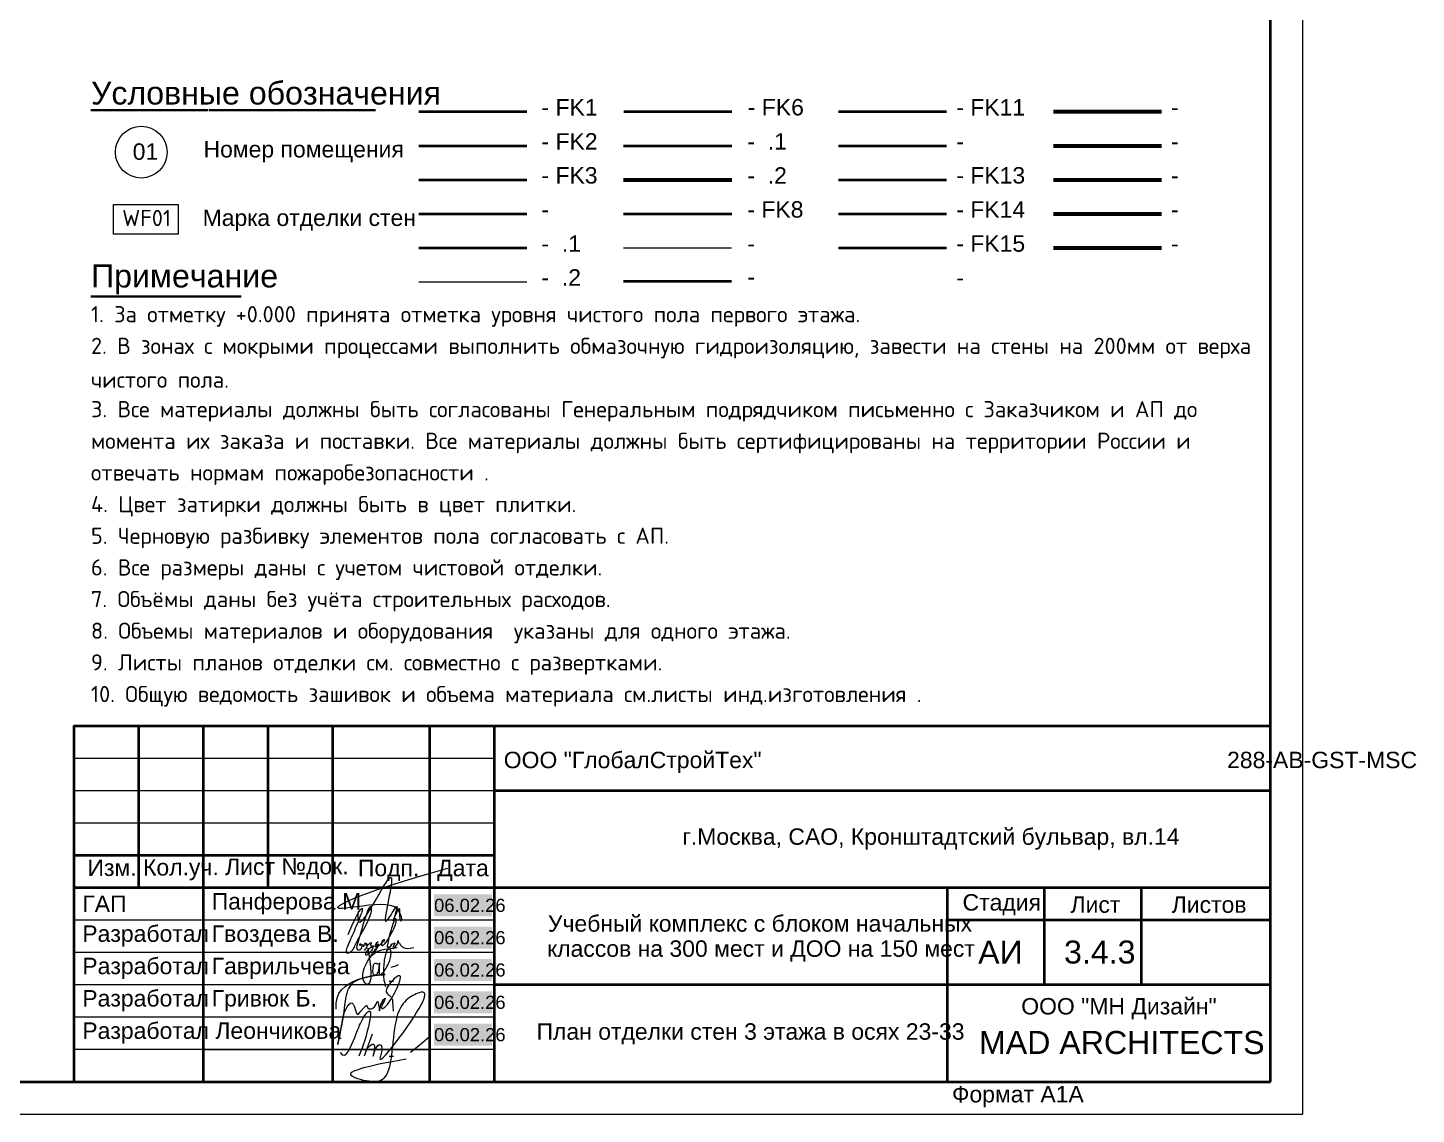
# Model space of a CAD drawing. Header units: millimetres. Extents: x -3817 to 677485, y -22715 to 103890.
# Drawn here: x 29621 to 30466, y -19807 to -19146 of the extents above; entities that cross this region are included whole.
import ezdxf

# ---------------------------------------------------------------- set-up
doc = ezdxf.new("R2010")
doc.units = ezdxf.units.MM
doc.layers.add('PDF _Геометрия', color=7, linetype='Continuous', true_color=0x1d1d1d)
doc.layers.add('PDF _Сплошная заливка', color=7, linetype='Continuous', true_color=0xffffff)
doc.layers.add('PDF _Текст', color=7, linetype='Continuous')
doc.styles.add('PDF Arial-BoldMT', font='arial.ttf')
doc.styles.add('PDF GOST-Common', font='arial.ttf')
doc.styles.add('PDF ISOCPEUR', font='isocpeur.ttf')

msp = doc.modelspace()

# ---------------------------------------------------------------- linework, layer by layer
at = {"layer": 'PDF _Геометрия', "color": 7, "lineweight": 9}
for points in [[(30397.14, -17468.51), (27086.24, -17468.51), (27086.24, -19807.01), (30397.14, -19807.01)], [(29712.64, -19271.16), (29673.27, -19271.16), (29673.27, -19253.2), (29712.64, -19253.2)], [(29727.87, -19669.22), (29865.67, -19669.22), (29865.67, -19688.91), (29727.87, -19688.91)], [(29727.87, -19767.64), (29865.67, -19767.64), (29865.67, -19787.33), (29727.87, -19787.33)]]:
    msp.add_lwpolyline(points, close=True, dxfattribs=at)
at = {"layer": 'PDF _Геометрия', "color": 7, "lineweight": 40}
msp.add_lwpolyline([(30377.46, -19787.33), (30377.46, -17488.2), (27164.97, -17488.2), (27164.97, -19787.33)], close=True, dxfattribs=at)
at = {"layer": 'PDF _Геометрия', "color": 7, "lineweight": 35}
for points in [[(29659.63, -19195.82), (29730.99, -19195.82)], [(29731.58, -19195.82), (29735.87, -19195.82)], [(29735.8, -19195.82), (29832.85, -19195.82)], [(29659.63, -19309.2), (29751.03, -19309.2)]]:
    msp.add_lwpolyline(points, dxfattribs=at)
at = {"layer": 'PDF _Геометрия', "color": 231, "lineweight": 40, "true_color": 0xff80c0}
msp.add_lwpolyline([(29859.12, -19196.6), (29924.85, -19196.6)], dxfattribs=at)
at = {"layer": 'PDF _Геометрия', "color": 9, "lineweight": 40, "true_color": 0xd6bca3}
msp.add_lwpolyline([(29983.95, -19196.6), (30049.68, -19196.6)], dxfattribs=at)
at = {"layer": 'PDF _Геометрия', "color": 31, "lineweight": 40, "true_color": 0xe8ca86}
msp.add_lwpolyline([(30114.63, -19196.6), (30180.36, -19196.6)], dxfattribs=at)
at = {"layer": 'PDF _Геометрия', "color": 2, "lineweight": 60}
msp.add_lwpolyline([(30245.31, -19196.6), (30311.04, -19196.6)], dxfattribs=at)
at = {"layer": 'PDF _Геометрия', "color": 83, "lineweight": 40, "true_color": 0x85be7e}
msp.add_lwpolyline([(29859.12, -19217.35), (29924.85, -19217.35)], dxfattribs=at)
at = {"layer": 'PDF _Геометрия', "color": 11, "lineweight": 40, "true_color": 0xff8f59}
msp.add_lwpolyline([(29983.68, -19217.35), (30049.68, -19217.35)], dxfattribs=at)
at = {"layer": 'PDF _Геометрия', "color": 254, "lineweight": 40, "true_color": 0xc2dce7}
msp.add_lwpolyline([(30114.63, -19217.35), (30180.36, -19217.35)], dxfattribs=at)
at = {"layer": 'PDF _Геометрия', "color": 192, "lineweight": 60, "true_color": 0x6500ca}
msp.add_lwpolyline([(30245.31, -19217.35), (30311.04, -19217.35)], dxfattribs=at)
at = {"layer": 'PDF _Геометрия', "color": 41, "lineweight": 40, "true_color": 0xede76b}
msp.add_lwpolyline([(29859.12, -19238.09), (29924.85, -19238.09)], dxfattribs=at)
at = {"layer": 'PDF _Геометрия', "color": 230, "lineweight": 60, "true_color": 0xff0080}
msp.add_lwpolyline([(29983.68, -19238.09), (30049.68, -19238.09)], dxfattribs=at)
at = {"layer": 'PDF _Геометрия', "color": 5, "lineweight": 40}
msp.add_lwpolyline([(30114.63, -19238.09), (30180.36, -19238.09)], dxfattribs=at)
at = {"layer": 'PDF _Геометрия', "color": 171, "lineweight": 60, "true_color": 0x8080ff}
msp.add_lwpolyline([(30245.31, -19238.09), (30311.04, -19238.09)], dxfattribs=at)
at = {"layer": 'PDF _Геометрия', "color": 91, "lineweight": 40, "true_color": 0x50fe6a}
msp.add_lwpolyline([(29859.12, -19258.83), (29924.85, -19258.83)], dxfattribs=at)
at = {"layer": 'PDF _Геометрия', "color": 137, "lineweight": 40, "true_color": 0x408080}
msp.add_lwpolyline([(29983.68, -19258.83), (30049.68, -19258.83)], dxfattribs=at)
at = {"layer": 'PDF _Геометрия', "color": 7, "lineweight": 40, "true_color": 0xffd2ff}
msp.add_lwpolyline([(30114.63, -19258.83), (30180.36, -19258.83)], dxfattribs=at)
at = {"layer": 'PDF _Геометрия', "color": 120, "lineweight": 60, "true_color": 0x00ffb9}
msp.add_lwpolyline([(30245.31, -19258.83), (30311.04, -19258.83)], dxfattribs=at)
at = {"layer": 'PDF _Геометрия', "color": 171, "lineweight": 40, "true_color": 0x7171ff}
msp.add_lwpolyline([(29859.12, -19279.57), (29924.85, -19279.57)], dxfattribs=at)
at = {"layer": 'PDF _Геометрия', "color": 96, "lineweight": 20, "true_color": 0x008000}
msp.add_lwpolyline([(29983.68, -19279.57), (30049.42, -19279.57)], dxfattribs=at)
at = {"layer": 'PDF _Геометрия', "color": 33, "lineweight": 40, "true_color": 0xc89191}
msp.add_lwpolyline([(30114.63, -19279.57), (30180.36, -19279.57)], dxfattribs=at)
at = {"layer": 'PDF _Геометрия', "color": 8, "lineweight": 60, "true_color": 0x808080}
msp.add_lwpolyline([(30245.31, -19279.57), (30311.04, -19279.57)], dxfattribs=at)
at = {"layer": 'PDF _Геометрия', "color": 32, "lineweight": 20, "true_color": 0xd56a00}
msp.add_lwpolyline([(29859.12, -19300.18), (29924.85, -19300.18)], dxfattribs=at)
at = {"layer": 'PDF _Геометрия', "color": 254, "lineweight": 40, "true_color": 0xbdf0ee}
msp.add_lwpolyline([(29983.68, -19299.81), (30049.42, -19299.81)], dxfattribs=at)
at = {"layer": 'PDF _Геометрия', "color": 7, "lineweight": 40}
for points in [[(30377.46, -19570.8), (29649.14, -19570.8), (29649.14, -19787.33)], [(29688.51, -19570.8), (29688.51, -19669.22)], [(29727.87, -19570.8), (29727.87, -19787.33)], [(29767.24, -19570.8), (29767.24, -19669.22)], [(29806.61, -19570.8), (29806.61, -19787.33)], [(29865.67, -19570.8), (29865.67, -19787.33)], [(29905.03, -19570.8), (29905.03, -19787.33)], [(30377.46, -19610.17), (29905.03, -19610.17)], [(29905.03, -19649.54), (29649.14, -19649.54)], [(30377.46, -19669.22), (29649.14, -19669.22)], [(30180.61, -19669.22), (30180.61, -19787.33)], [(30239.67, -19669.22), (30239.67, -19728.28)], [(30298.72, -19669.22), (30298.72, -19728.28)], [(30377.46, -19688.91), (30180.61, -19688.91)], [(30377.46, -19728.28), (29905.03, -19728.28)]]:
    msp.add_lwpolyline(points, dxfattribs=at)
at = {"layer": 'PDF _Геометрия', "color": 7, "lineweight": 9}
for points in [[(29905.03, -19590.49), (29649.14, -19590.49)], [(29905.03, -19610.17), (29649.14, -19610.17)], [(29905.03, -19629.85), (29649.14, -19629.85)], [(29822.19, -19683.34), (29821.92, -19686.6), (29822.03, -19688.72), (29822.47, -19689.83), (29823.22, -19690.04), (29824.21, -19689.46), (29825.42, -19688.22), (29826.81, -19686.41), (29828.33, -19684.17), (29829.94, -19681.6), (29831.6, -19678.83), (29833.28, -19675.96), (29834.92, -19673.11), (29836.49, -19670.4), (29837.94, -19667.94), (29839.25, -19665.84), (29840.35, -19664.23), (29841.23, -19663.21), (29841.87, -19662.79), (29842.29, -19662.92), (29842.52, -19663.53), (29842.58, -19664.57), (29842.5, -19665.98), (29842.29, -19667.68), (29841.99, -19669.63), (29841.61, -19671.75), (29841.18, -19674), (29840.71, -19676.3), (29840.25, -19678.6), (29839.8, -19680.84), (29839.39, -19682.94), (29839.05, -19684.87), (29838.79, -19686.54), (29838.64, -19687.91), (29838.63, -19688.9), (29838.77, -19689.47), (29839.09, -19689.58), (29839.54, -19689.28), (29840.11, -19688.67), (29840.77, -19687.8), (29841.49, -19686.75), (29842.23, -19685.59), (29842.98, -19684.4), (29843.7, -19683.26), (29844.36, -19682.22), (29844.94, -19681.37), (29845.4, -19680.78), (29845.73, -19680.53), (29845.88, -19680.68), (29845.83, -19681.3), (29845.59, -19682.39), (29845.22, -19683.77), (29844.78, -19685.28), (29844.33, -19686.75), (29843.94, -19688.02), (29843.68, -19688.91), (29843.59, -19689.26), (29843.76, -19688.9), (29844.21, -19687.72), (29844.89, -19685.98), (29845.67, -19684.13), (29846.42, -19682.57), (29847.04, -19681.74), (29847.4, -19682.06), (29847.44, -19683.73), (29847.37, -19686.07), (29847.48, -19688.22), (29848, -19689.31), (29848.69, -19689.16), (29848.86, -19688.22), (29848.54, -19686.89), (29848.07, -19685.47), (29847.45, -19684.08), (29846.6, -19682.75), (29845.42, -19681.57), (29843.83, -19680.59), (29841.75, -19679.87), (29839.11, -19679.47), (29835.96, -19679.37), (29832.46, -19679.51), (29828.76, -19679.82), (29825.01, -19680.24), (29821.35, -19680.71), (29817.95, -19681.15), (29814.95, -19681.51), (29812.5, -19681.72), (29810.76, -19681.72), (29809.87, -19681.44), (29809.9, -19680.87), (29810.83, -19680.01), (29812.66, -19678.89), (29815.37, -19677.52), (29818.94, -19675.93), (29823.35, -19674.13), (29828.6, -19672.14), (29834.67, -19669.98), (29841.54, -19667.67), (29849.19, -19665.23), (29857.63, -19662.68), (29866.82, -19660.03), (29876.75, -19657.3)], [(29806.61, -19669.22), (29806.61, -19688.91)], [(29816.05, -19697.51), (29818.4, -19692.32), (29820.24, -19688.46), (29821.64, -19685.7), (29822.67, -19683.87), (29823.4, -19682.76), (29823.9, -19682.17), (29824.25, -19681.91), (29824.5, -19681.8), (29824.67, -19681.81), (29824.77, -19681.95), (29824.79, -19682.21), (29824.74, -19682.59), (29824.62, -19683.1), (29824.43, -19683.75), (29824.17, -19684.52), (29823.86, -19685.41), (29823.49, -19686.4), (29823.08, -19687.49), (29822.62, -19688.66), (29822.13, -19689.89), (29821.6, -19691.17), (29821.05, -19692.48), (29820.49, -19693.82), (29819.91, -19695.17), (29819.32, -19696.51), (29818.73, -19697.83), (29818.15, -19699.13), (29817.59, -19700.38), (29817.06, -19701.59), (29816.56, -19702.74), (29816.11, -19703.82), (29815.72, -19704.82), (29815.4, -19705.73), (29815.15, -19706.55), (29814.98, -19707.25), (29814.91, -19707.84), (29814.95, -19708.29), (29815.09, -19708.61), (29815.32, -19708.81), (29815.64, -19708.89), (29816.01, -19708.87), (29816.42, -19708.76), (29816.86, -19708.57), (29817.3, -19708.32), (29817.74, -19708.01), (29818.15, -19707.66), (29818.53, -19707.27), (29818.88, -19706.84), (29819.22, -19706.35), (29819.55, -19705.81), (29819.89, -19705.2), (29820.25, -19704.52), (29820.64, -19703.76), (29821.07, -19702.91), (29821.55, -19701.96), (29822.09, -19700.91), (29822.71, -19699.75), (29823.39, -19698.49), (29824.11, -19697.16), (29824.87, -19695.77), (29825.63, -19694.35), (29826.39, -19692.92), (29827.12, -19691.5), (29827.81, -19690.12), (29828.44, -19688.79), (29828.99, -19687.54), (29829.45, -19686.39), (29829.81, -19685.35), (29830.07, -19684.41), (29830.25, -19683.59), (29830.35, -19682.87), (29830.38, -19682.25), (29830.35, -19681.74), (29830.26, -19681.33), (29830.13, -19681.02), (29829.95, -19680.81), (29829.74, -19680.72), (29829.49, -19680.76), (29829.21, -19680.95), (29828.9, -19681.32), (29828.55, -19681.89), (29828.13, -19682.77), (29827.62, -19684.04), (29827, -19685.8), (29826.23, -19688.15), (29825.29, -19691.17), (29824.15, -19694.97), (29822.78, -19699.63), (29821.15, -19705.25), (29821.31, -19706.14), (29821.73, -19706.69), (29822.3, -19706.94), (29822.95, -19706.93), (29823.56, -19706.71), (29824.05, -19706.31), (29824.37, -19705.79), (29824.54, -19705.2), (29824.56, -19704.62), (29824.46, -19704.11), (29824.24, -19703.73), (29823.94, -19703.51), (29823.62, -19703.44), (29823.33, -19703.47), (29823.12, -19703.58), (29823, -19703.73), (29822.98, -19703.91), (29823.15, -19704.03), (29823.63, -19704.01), (29824.44, -19703.85), (29825.24, -19703.8), (29825.65, -19704.17), (29825.28, -19705.25)], [(29905.03, -19688.91), (29649.14, -19688.91)], [(29834.47, -19702.08), (29833.09, -19703.05), (29832.72, -19703.63), (29832.82, -19703.94), (29833.04, -19704.06), (29833.3, -19704.05), (29833.56, -19703.95), (29833.8, -19703.81), (29834, -19703.65), (29834.16, -19703.5), (29834.29, -19703.4), (29834.36, -19703.37), (29834.38, -19703.46), (29834.33, -19703.68), (29834.23, -19704.04), (29834.07, -19704.51), (29833.87, -19705.06), (29833.63, -19705.67), (29833.36, -19706.32), (29833.07, -19706.97), (29832.76, -19707.6), (29832.44, -19708.19), (29832.12, -19708.71), (29831.8, -19709.17), (29831.49, -19709.56), (29831.2, -19709.89), (29830.93, -19710.15), (29830.69, -19710.34), (29830.49, -19710.47), (29830.33, -19710.53), (29830.21, -19710.52), (29830.15, -19710.45), (29830.14, -19710.32), (29830.19, -19710.12), (29830.3, -19709.86), (29830.45, -19709.56), (29830.65, -19709.22), (29830.9, -19708.83), (29831.19, -19708.42), (29831.51, -19707.97), (29831.88, -19707.51), (29832.27, -19707.03), (29832.7, -19706.53), (29833.15, -19706.03), (29833.62, -19705.53), (29834.1, -19705.04), (29834.59, -19704.55), (29835.07, -19704.08), (29835.56, -19703.63), (29836.03, -19703.2), (29836.48, -19702.8), (29836.91, -19702.44), (29837.31, -19702.11), (29837.66, -19701.81), (29837.96, -19701.55), (29838.2, -19701.32), (29838.36, -19701.13), (29838.44, -19700.97), (29838.42, -19700.85), (29838.3, -19700.77), (29838.12, -19700.73), (29837.88, -19700.74), (29837.61, -19700.82), (29837.34, -19700.96), (29837.09, -19701.18), (29836.87, -19701.47), (29836.7, -19701.82), (29836.56, -19702.2), (29836.45, -19702.59), (29836.39, -19702.96), (29836.36, -19703.3), (29836.37, -19703.59), (29836.42, -19703.83), (29836.5, -19704.02), (29836.62, -19704.14), (29836.76, -19704.22), (29836.94, -19704.23), (29837.15, -19704.18), (29837.39, -19704.07), (29837.65, -19703.9), (29837.95, -19703.66), (29838.27, -19703.36), (29838.61, -19702.98), (29838.98, -19702.54), (29839.37, -19702.03), (29839.77, -19701.46), (29840.19, -19700.83), (29840.62, -19700.16), (29841.06, -19699.45), (29841.49, -19698.72), (29841.92, -19697.96), (29842.34, -19697.19), (29842.75, -19696.42), (29843.14, -19695.66), (29843.5, -19694.91), (29843.84, -19694.18), (29844.15, -19693.49), (29844.42, -19692.83), (29844.66, -19692.22), (29844.85, -19691.66), (29845.02, -19691.14), (29845.15, -19690.66), (29845.25, -19690.22), (29845.33, -19689.83), (29845.38, -19689.47), (29845.4, -19689.16), (29845.41, -19688.88), (29845.39, -19688.65), (29845.36, -19688.45), (29845.31, -19688.28), (29845.25, -19688.16), (29845.17, -19688.07), (29845.09, -19688.02), (29844.99, -19688.01), (29844.88, -19688.06), (29844.76, -19688.16), (29844.62, -19688.32), (29844.46, -19688.56), (29844.29, -19688.87), (29844.11, -19689.26), (29843.9, -19689.73), (29843.67, -19690.3), (29843.42, -19690.97), (29843.16, -19691.75), (29842.87, -19692.64), (29842.55, -19693.63), (29842.23, -19694.72), (29841.89, -19695.88), (29841.56, -19697.07), (29841.24, -19698.29), (29840.94, -19699.49), (29840.66, -19700.67), (29840.41, -19701.79), (29840.21, -19702.84), (29840.05, -19703.78), (29839.95, -19704.59), (29839.91, -19705.25)], [(29826.15, -19707.23), (29827.58, -19705.42), (29827.91, -19704.15), (29827.57, -19703.36), (29826.97, -19702.98), (29826.46, -19702.93), (29826.16, -19703.09), (29826.1, -19703.36), (29826.34, -19703.62), (29826.84, -19703.79), (29827.5, -19703.8), (29828.22, -19703.59), (29828.93, -19703.17), (29829.54, -19702.74), (29829.99, -19702.48), (29830.22, -19702.55), (29830.24, -19702.88), (29830.09, -19703.31), (29829.82, -19703.73), (29829.63, -19704.08), (29829.71, -19704.31), (29830.06, -19704.44), (29830.52, -19704.57), (29830.91, -19704.77), (29831.1, -19705.1), (29831.1, -19705.55), (29830.95, -19706.08), (29830.66, -19706.67), (29830.26, -19707.3), (29829.78, -19707.94), (29829.24, -19708.57), (29828.69, -19709.13), (29828.16, -19709.6), (29827.67, -19709.94), (29827.27, -19710.11), (29826.98, -19710.11), (29826.81, -19709.94), (29826.77, -19709.62), (29826.87, -19709.16), (29827.12, -19708.58), (29827.53, -19707.91), (29828.12, -19707.14), (29828.87, -19706.31), (29829.77, -19705.53), (29830.75, -19704.91), (29831.77, -19704.57), (29832.78, -19704.65), (29833.73, -19705.25)], [(29841.92, -19705.25), (29840.92, -19705.25), (29839.91, -19705.25), (29840.72, -19705.59), (29841.52, -19705.3), (29842.16, -19704.71), (29842.49, -19704.14), (29842.49, -19703.78), (29842.29, -19703.6), (29842.08, -19703.54), (29842.02, -19703.53), (29842.21, -19703.52), (29842.63, -19703.46), (29843.18, -19703.3), (29843.79, -19703.01), (29844.32, -19702.73), (29844.56, -19702.79), (29844.32, -19703.52), (29843.37, -19705.25)], [(29842.83, -19705.96), (29843.78, -19705.97), (29845, -19704.95), (29846.06, -19703.23), (29846.52, -19701.15), (29846.49, -19702.23), (29846.81, -19702.57), (29847.16, -19702.69), (29847.38, -19702.89), (29847.55, -19703.17), (29847.73, -19703.54), (29847.98, -19703.99), (29848.37, -19704.52), (29848.95, -19705.05), (29849.75, -19705.52), (29850.83, -19705.86), (29852.21, -19706.01), (29853.94, -19705.9), (29856.07, -19705.46)], [(29905.03, -19708.59), (29649.14, -19708.59)], [(29828.17, -19705.91), (29829.18, -19712.22), (29829.77, -19717.22), (29829.99, -19721.06), (29829.91, -19723.9), (29829.57, -19725.88), (29829.04, -19727.15), (29828.37, -19727.82), (29827.63, -19727.96), (29826.89, -19727.65), (29826.21, -19726.97), (29825.65, -19725.98), (29825.25, -19724.71), (29825.05, -19723.21), (29825.1, -19721.51), (29825.44, -19719.64), (29826.08, -19717.65), (29826.99, -19715.63), (29828.11, -19713.66), (29829.39, -19711.83), (29830.79, -19710.21), (29832.25, -19708.9), (29833.89, -19707.89), (29835.88, -19707.1), (29838.42, -19706.5), (29841.69, -19706.02), (29845.87, -19705.59)], [(29834.59, -19715.94), (29833.36, -19715.17), (29832.51, -19715.18), (29831.98, -19715.39), (29831.67, -19715.76), (29831.45, -19716.29), (29831.27, -19716.97), (29831.14, -19717.76), (29831.05, -19718.61), (29831.01, -19719.48), (29831.03, -19720.31), (29831.14, -19721.05), (29831.37, -19721.62), (29831.72, -19722), (29832.14, -19722.2), (29832.61, -19722.24), (29833.06, -19722.13), (29833.49, -19721.89), (29833.88, -19721.49), (29834.23, -19720.91), (29834.52, -19720.14), (29834.76, -19719.18), (29834.95, -19718.12), (29835.08, -19717.08), (29835.17, -19716.18), (29835.22, -19715.49), (29835.23, -19715.06), (29835.24, -19714.89), (29835.25, -19714.9), (29835.23, -19715.08), (29835.18, -19715.62), (29835.09, -19716.52), (29835.01, -19717.61), (29834.96, -19718.72), (29834.96, -19719.73), (29835.01, -19720.59), (29835.1, -19721.27), (29835.23, -19721.71), (29835.4, -19721.93), (29835.61, -19721.98), (29835.86, -19721.9), (29836.16, -19721.74), (29836.52, -19721.51), (29836.91, -19721.2), (29837.33, -19720.79), (29837.78, -19720.28), (29838.26, -19719.67), (29838.75, -19718.95), (29839.25, -19718.13), (29839.74, -19717.24), (29840.22, -19716.3), (29840.67, -19715.32), (29841.07, -19714.34), (29841.43, -19713.36), (29841.72, -19712.42), (29841.94, -19711.53), (29842.1, -19710.7), (29842.19, -19709.93), (29842.24, -19709.23), (29842.23, -19708.61), (29842.19, -19708.07), (29842.11, -19707.62), (29842.01, -19707.26), (29841.87, -19706.98), (29841.7, -19706.78), (29841.48, -19706.64), (29841.22, -19706.57), (29840.93, -19706.56), (29840.63, -19706.64), (29840.32, -19706.8), (29840.03, -19707.06), (29839.76, -19707.42), (29839.5, -19707.86), (29839.25, -19708.39), (29839.02, -19709.01), (29838.81, -19709.71), (29838.61, -19710.48), (29838.43, -19711.33), (29838.26, -19712.25), (29838.11, -19713.24), (29837.98, -19714.29), (29837.86, -19715.38), (29837.77, -19716.49), (29837.69, -19717.62), (29837.64, -19718.75), (29837.6, -19719.86), (29837.59, -19720.93), (29837.61, -19721.96), (29837.65, -19722.92), (29837.72, -19723.8), (29837.81, -19724.6), (29837.92, -19725.34), (29838.06, -19726.02), (29838.21, -19726.67), (29838.37, -19727.3), (29838.54, -19727.92), (29838.72, -19728.56), (29838.9, -19729.22)], [(29842.35, -19717.39), (29845.18, -19716.62), (29846.76, -19715.79)], [(29905.03, -19728.28), (29649.14, -19728.28)], [(29808.8, -19742.97), (29808.76, -19739.39), (29809.37, -19736.25), (29810.54, -19733.52), (29812.18, -19731.18), (29814.21, -19729.19), (29816.55, -19727.52), (29819.11, -19726.14), (29821.81, -19725.03), (29824.56, -19724.15), (29827.29, -19723.47), (29829.89, -19722.97), (29832.3, -19722.61), (29834.43, -19722.37), (29836.19, -19722.21), (29837.5, -19722.11), (29838.29, -19722.03), (29838.58, -19721.99), (29838.42, -19721.97), (29837.86, -19721.99), (29836.96, -19722.05), (29835.77, -19722.17), (29834.33, -19722.33), (29832.71, -19722.55), (29830.94, -19722.84), (29829.09, -19723.2), (29827.21, -19723.63), (29825.34, -19724.14), (29823.54, -19724.74), (29821.85, -19725.43), (29820.34, -19726.21), (29819.05, -19727.1), (29817.96, -19728.1), (29817.06, -19729.2), (29816.33, -19730.42), (29815.73, -19731.75), (29815.25, -19733.21), (29814.85, -19734.79), (29814.53, -19736.5), (29814.25, -19738.35), (29813.99, -19740.33), (29813.72, -19742.45), (29813.43, -19744.72), (29813.08, -19747.13), (29812.68, -19749.68), (29812.23, -19752.27), (29811.76, -19754.82), (29811.3, -19757.25), (29810.85, -19759.47), (29810.46, -19761.4), (29810.13, -19762.96), (29809.89, -19764.06), (29809.77, -19764.61), (29809.78, -19764.54), (29809.92, -19763.88), (29810.16, -19762.74), (29810.47, -19761.21), (29810.85, -19759.4), (29811.25, -19757.41), (29811.66, -19755.34), (29812.06, -19753.29), (29812.41, -19751.38), (29812.73, -19749.62), (29813.07, -19747.99), (29813.47, -19746.42), (29813.99, -19744.86), (29814.66, -19743.27), (29815.52, -19741.66), (29816.49, -19740.26), (29817.49, -19739.33), (29818.44, -19739.16), (29819.25, -19739.99), (29819.91, -19741.69), (29820.51, -19743.7), (29821.12, -19745.43), (29821.82, -19746.31), (29822.7, -19745.84), (29823.85, -19744.29), (29825.37, -19742.35), (29827.37, -19740.69), (29827.85, -19742.1), (29828.86, -19742.82), (29830.09, -19742.93), (29831.22, -19742.5), (29832.11, -19741.68), (29832.79, -19740.65), (29833.29, -19739.61), (29833.68, -19738.77), (29833.97, -19738.33), (29834.22, -19738.45), (29834.44, -19739.13), (29834.63, -19740.16), (29834.8, -19741.36), (29834.94, -19742.53), (29835.07, -19743.47), (29835.18, -19743.99), (29835.27, -19743.95), (29835.38, -19743.44), (29835.54, -19742.58), (29835.76, -19741.49), (29836.09, -19740.3), (29836.55, -19739.13), (29837.13, -19738.08), (29837.73, -19737.23), (29838.25, -19736.66), (29838.59, -19736.42), (29838.66, -19736.6), (29838.41, -19737.2), (29837.95, -19738.1), (29837.4, -19739.15), (29836.89, -19740.2), (29836.53, -19741.1), (29836.36, -19741.8), (29836.36, -19742.3), (29836.53, -19742.61), (29836.84, -19742.71), (29837.28, -19742.6), (29837.83, -19742.3), (29838.48, -19741.79), (29839.21, -19741.08), (29840, -19740.16), (29840.85, -19739.04), (29841.72, -19737.74), (29842.61, -19736.32), (29843.49, -19734.8), (29844.35, -19733.22), (29845.16, -19731.62), (29845.9, -19730.04), (29846.56, -19728.52), (29847.11, -19727.1), (29847.54, -19725.81), (29847.83, -19724.7), (29847.95, -19723.79), (29847.89, -19723.14), (29847.64, -19722.77), (29847.2, -19722.68), (29846.61, -19722.83), (29845.89, -19723.2), (29845.09, -19723.76), (29844.23, -19724.47), (29843.35, -19725.3), (29842.48, -19726.22), (29841.65, -19727.2), (29840.89, -19728.21), (29840.24, -19729.21), (29839.73, -19730.17), (29839.39, -19731.07), (29839.25, -19731.88), (29839.33, -19732.55), (29839.62, -19733.13), (29840.05, -19733.64), (29840.58, -19734.12), (29841.17, -19734.61), (29841.75, -19735.15), (29842.28, -19735.76), (29842.72, -19736.5), (29843.02, -19737.4), (29843.21, -19738.75), (29843.36, -19740.94), (29843.57, -19744.35)], [(29841.08, -19725.92), (29842.45, -19725.92), (29843.82, -19725.92)], [(29827.52, -19767.16), (29829.39, -19765.28), (29830.8, -19764.33), (29831.73, -19764.42), (29832.15, -19765.62), (29832.03, -19768.03), (29831.36, -19771.75), (29832.09, -19768.77), (29833.09, -19766.54), (29834.22, -19765.11), (29835.29, -19764.53), (29836.15, -19764.86), (29836.64, -19766.13), (29836.57, -19768.41), (29835.8, -19771.75), (29835.46, -19773.12), (29835.68, -19773.62), (29836.38, -19773.36), (29837.51, -19772.41), (29838.99, -19770.86), (29840.77, -19768.82), (29842.78, -19766.36), (29844.95, -19763.58), (29847.22, -19760.56), (29849.53, -19757.41), (29851.81, -19754.2), (29853.99, -19751.03), (29856.02, -19747.99), (29857.82, -19745.17), (29859.34, -19742.65), (29860.55, -19740.46), (29861.49, -19738.59), (29862.15, -19737.01), (29862.57, -19735.72), (29862.77, -19734.68), (29862.76, -19733.88), (29862.56, -19733.3), (29862.19, -19732.92), (29861.67, -19732.72), (29861.03, -19732.68), (29860.27, -19732.78), (29859.43, -19733.01), (29858.51, -19733.34), (29857.54, -19733.76), (29856.54, -19734.24), (29855.52, -19734.77), (29854.5, -19735.36), (29853.48, -19736.02), (29852.48, -19736.76), (29851.5, -19737.61), (29850.54, -19738.57), (29849.62, -19739.66), (29848.74, -19740.91), (29847.91, -19742.31), (29847.14, -19743.89), (29846.43, -19745.67), (29845.8, -19747.66), (29845.25, -19749.87), (29844.77, -19752.28), (29844.35, -19754.85), (29843.98, -19757.54), (29843.65, -19760.3), (29843.34, -19763.1), (29843.04, -19765.88), (29842.74, -19768.62), (29842.42, -19771.25), (29842.07, -19773.75), (29841.68, -19776.07), (29841.24, -19778.17), (29840.73, -19780.01), (29840.15, -19781.61), (29839.49, -19782.98), (29838.74, -19784.13), (29837.91, -19785.07), (29836.97, -19785.82), (29835.94, -19786.39), (29834.8, -19786.79), (29833.55, -19787.04), (29832.17, -19787.14), (29830.67, -19787.11), (29829.04, -19786.97), (29827.28, -19786.72), (29825.46, -19786.38), (29823.65, -19785.96), (29821.94, -19785.47), (29820.4, -19784.91), (29819.12, -19784.31), (29818.18, -19783.67), (29817.67, -19782.99), (29817.71, -19782.27), (29818.4, -19781.48), (29819.88, -19780.63), (29822.25, -19779.68), (29825.62, -19778.64), (29830.12, -19777.49), (29835.86, -19776.22), (29842.96, -19774.82), (29851.52, -19773.26)], [(29811.3, -19769.46), (29812.56, -19770.89), (29813.82, -19771.04), (29815.07, -19770.19), (29816.27, -19768.6), (29817.41, -19766.56), (29818.45, -19764.33), (29819.36, -19762.18), (29820.16, -19760.24), (29820.85, -19758.5), (29821.46, -19756.92), (29822.02, -19755.47), (29822.54, -19754.14), (29823.06, -19752.88), (29823.59, -19751.68), (29824.15, -19750.5), (29824.77, -19749.33), (29825.43, -19748.18), (29826.12, -19747.11), (29826.81, -19746.14), (29827.47, -19745.33), (29828.1, -19744.71), (29828.65, -19744.33), (29829.12, -19744.22), (29829.48, -19744.44), (29829.71, -19745.02), (29829.79, -19746), (29829.69, -19747.43), (29829.42, -19749.27), (29829, -19751.44), (29828.44, -19753.88), (29827.78, -19756.5), (29827.02, -19759.22), (29826.19, -19761.97), (29825.31, -19764.68), (29824.4, -19767.26), (29823.48, -19769.64), (29822.57, -19771.75)], [(29905.03, -19747.96), (29649.14, -19747.96)], [(29830.77, -19758.22), (29828.31, -19764.99), (29825.85, -19771.75)], [(29854.14, -19769.29), (29859.9, -19764.46), (29865.67, -19759.62)], [(29905.03, -19767.64), (29649.14, -19767.64)], [(29806.61, -19767.64), (29806.61, -19787.33)], [(29841.08, -19771.75), (29842.45, -19771.75), (29843.82, -19771.75)]]:
    msp.add_lwpolyline(points, dxfattribs=at)
msp.add_circle((29690.2, -19221.29), 15.75, dxfattribs=at)
at = {"layer": 'PDF _Сплошная заливка', "lineweight": 9, "transparency": 33554559}
for points in [[(29868.44, -19673.06), (29903.6, -19673.06), (29868.44, -19686.6), (29903.6, -19686.6)], [(29868.44, -19692.75), (29903.6, -19692.75), (29868.44, -19706.29), (29903.6, -19706.29)], [(29868.44, -19712.43), (29903.6, -19712.43), (29868.44, -19725.97), (29903.6, -19725.97)], [(29868.44, -19732.12), (29903.6, -19732.12), (29868.44, -19745.66), (29903.6, -19745.66)], [(29868.44, -19751.8), (29903.6, -19751.8), (29868.44, -19765.34), (29903.6, -19765.34)]]:
    msp.add_solid(points, dxfattribs=at)

# ---------------------------------------------------------------- texts
at = {"layer": 'PDF _Текст', "attachment_point": 4}
for s, insert, char_height, style in [('Условные обозначения', (29659.63, -19185.4), 13.9995, 'PDF GOST-Common'), ('- FK1', (29933.77, -19194), 10, 'PDF GOST-Common'), ('- FK6', (30059.33, -19194), 10, 'PDF GOST-Common'), ('- FK11', (30186.21, -19194), 10, 'PDF GOST-Common'), ('-  ', (30316.89, -19194), 10, 'PDF GOST-Common'), ('Номер помещения', (29728.1, -19221.01), 9.9996, 'PDF GOST-Common'), ('- FK2', (29933.77, -19214.74), 10, 'PDF GOST-Common'), ('-  .1', (30059.06, -19214.74), 10, 'PDF GOST-Common'), ('01', (29685.01, -19221.01), 10, 'PDF GOST-Common'), ('-  ', (30186.21, -19214.74), 10, 'PDF GOST-Common'), ('-  ', (30316.89, -19214.74), 10, 'PDF GOST-Common'), ('- FK3', (29933.77, -19235.48), 10, 'PDF GOST-Common'), ('-  .2', (30059.06, -19235.48), 10, 'PDF GOST-Common'), ('- FK13', (30186.21, -19235.48), 10, 'PDF GOST-Common'), ('-  ', (30316.89, -19235.48), 10, 'PDF GOST-Common'), ('WF01', (29678.6, -19261.39), 9.847, 'PDF ISOCPEUR'), ('Марка отделки стен', (29727.56, -19262.74), 9.9996, 'PDF GOST-Common'), ('-  ', (29933.77, -19256.23), 10, 'PDF GOST-Common'), ('- FK8', (30059.06, -19256.23), 10, 'PDF GOST-Common'), ('- FK14', (30186.21, -19256.23), 10, 'PDF GOST-Common'), ('-  ', (30316.89, -19256.23), 10, 'PDF GOST-Common'), ('-  .1', (29933.77, -19276.97), 10, 'PDF GOST-Common'), ('- FK15', (30186.21, -19276.97), 10, 'PDF GOST-Common'), ('- ', (30059.06, -19276.97), 10, 'PDF GOST-Common'), ('-  ', (30316.89, -19276.97), 10, 'PDF GOST-Common'), ('Примечание', (29659.63, -19298.78), 14, 'PDF GOST-Common'), ('-  .2', (29933.77, -19297.58), 10, 'PDF GOST-Common'), ('-  ', (30059.06, -19297.21), 10, 'PDF GOST-Common'), ('-  ', (30186.21, -19297.71), 10, 'PDF GOST-Common'), ('1. За отметку +0.000 принята отметка уровня чистого пола первого этажа.', (29659.63, -19321.29), 9.8467, 'PDF ISOCPEUR'), ('2. В зонах с мокрыми процессами выполнить обмазочную гидроизоляцию, завести на стены на 200мм от верха', (29659.63, -19340.56), 9.84666, 'PDF ISOCPEUR'), ('чистого пола.', (29659.63, -19359.83), 9.8467, 'PDF ISOCPEUR'), ('3. Все материалы должны быть согласованы Генеральным подрядчиком письменно с Заказчиком и АП до', (29659.63, -19379.1), 9.8467, 'PDF ISOCPEUR'), ('момента их заказа и поставки. Все материалы должны быть сертифицированы на территории России и', (29659.63, -19398.37), 9.8467, 'PDF ISOCPEUR'), ('отвечать нормам пожаробезопасности .', (29659.63, -19417.64), 9.8467, 'PDF ISOCPEUR'), ('4. Цвет затирки должны быть в цвет плитки.', (29659.63, -19436.91), 9.8467, 'PDF ISOCPEUR'), ('5. Черновую разбивку элементов пола согласовать с АП.', (29659.63, -19456.18), 9.8467, 'PDF ISOCPEUR'), ('6. Все размеры даны с учетом чистовой отделки.', (29659.63, -19475.45), 9.8467, 'PDF ISOCPEUR'), ('7. Объёмы даны без учёта строительных расходов.', (29659.63, -19494.72), 9.8467, 'PDF ISOCPEUR'), ('8. Объемы материалов и оборудования  указаны для одного этажа.', (29659.63, -19513.99), 9.8467, 'PDF ISOCPEUR'), ('9. Листы планов отделки см. совместно с развертками.', (29659.63, -19533.26), 9.8467, 'PDF ISOCPEUR'), ('10. Общую ведомость зашивок и объема материала см.листы инд.изготовления .', (29659.63, -19552.53), 9.8467, 'PDF ISOCPEUR'), ('ООО "ГлобалСтройТех"                                                                         288-AB-GST-MSC', (29910.82, -19592.83), 9.99965, 'PDF GOST-Common'), ('г.Москва, САО, Кронштадтский бульвар, вл.14', (30019.6, -19639.5), 9.9996, 'PDF GOST-Common'), ('Подп.', (29822.06, -19658.54), 10, 'PDF GOST-Common'), ('Дата', (29870.32, -19658.54), 10, 'PDF GOST-Common'), ('ГАП', (29654.33, -19678.88), 10, 'PDF GOST-Common'), ('Панферова М', (29733.07, -19678.88), 9.9996, 'PDF GOST-Common'), ('06.02.26', (29868.44, -19679.89), 8, 'PDF GOST-Common'), ('Стадия', (30190.02, -19679.46), 10, 'PDF GOST-Common'), ('Лист', (30255.74, -19679.46), 10, 'PDF GOST-Common'), ('Листов', (30317.31, -19679.46), 10, 'PDF GOST-Common'), ('Учебный комплекс с блоком начальных', (29937.69, -19690.94), 9.9996, 'PDF GOST-Common'), ('Разработал', (29654.33, -19698.56), 10, 'PDF GOST-Common'), ('Гвоздева В.', (29733.07, -19698.56), 9.9996, 'PDF GOST-Common'), ('06.02.26', (29868.44, -19699.58), 8, 'PDF GOST-Common'), ('классов на 300 мест и ДОО на 150 мест', (29937.22, -19707.61), 9.9996, 'PDF GOST-Common'), ('АИ', (30199.53, -19708.36), 14, 'PDF GOST-Common'), ('3.4.3', (30251.79, -19708.36), 14, 'PDF GOST-Common'), ('Разработал', (29654.33, -19718.25), 10, 'PDF GOST-Common'), ('Гаврильчева', (29733.07, -19718.25), 9.9996, 'PDF GOST-Common'), ('06.02.26', (29868.44, -19719.26), 8, 'PDF GOST-Common'), ('Разработал', (29654.33, -19737.93), 10, 'PDF GOST-Common'), ('Гривюк Б.', (29733.07, -19737.93), 10, 'PDF GOST-Common'), ('06.02.26', (29868.44, -19738.95), 8, 'PDF GOST-Common'), ('ООО "МН Дизайн"', (30225.73, -19742.72), 9.9996, 'PDF GOST-Common'), ('Разработал Леончикова', (29654.33, -19757.62), 9.9996, 'PDF GOST-Common'), ('06.02.26', (29868.44, -19758.63), 8, 'PDF GOST-Common'), ('План отделки стен 3 этажа в осях 23-33', (29930.77, -19758.09), 9.9996, 'PDF GOST-Common'), ('MAD ARCHITECTS', (30200.04, -19763.43), 13.9995, 'PDF Arial-BoldMT'), ('Формат А1А', (30183.6, -19796.31), 10, 'PDF GOST-Common')]:
    msp.add_mtext(s, dxfattribs=dict(at, insert=insert, char_height=char_height, style=style))
at = {"layer": 'PDF _Текст', "insert": (29657.5, -19658.54), "char_height": 9.9996, "attachment_point": 4, "rotation": 0.42341, "style": 'PDF GOST-Common'}
msp.add_mtext('Изм. Кол.уч. Лист №док.', dxfattribs=at)

doc.saveas('drawing.dxf')
